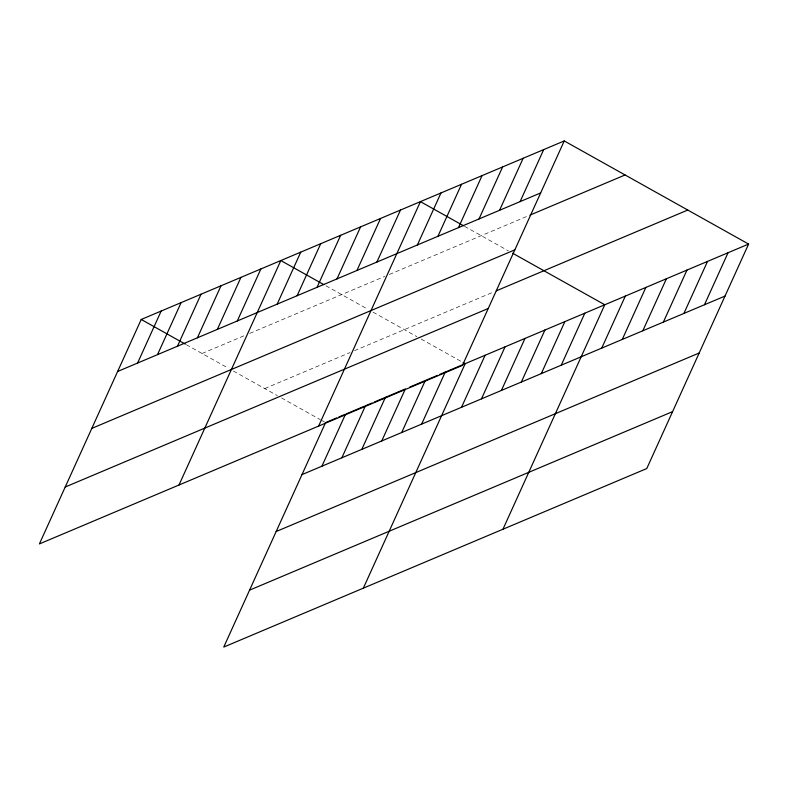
<?xml version="1.0" encoding="UTF-8"?>
<svg xmlns="http://www.w3.org/2000/svg" width="788" height="788" viewBox="0 0 788 788"><rect width="100%" height="100%" fill="white"/><g stroke="black" fill="none" stroke-linecap="round" stroke-linejoin="round"><path stroke-width="0.59" stroke-dasharray="3.94 2.96" d="M202.053 353.497L245.265 335.264M249.697 333.393L384.869 276.352M389.302 274.48L527.753 216.05M264.738 388.563L350.049 352.561M354.482 350.69L492.973 292.25M464.477 226.284L508.418 250.87M325.927 285.778L367.769 309.191M373 312.117L416.921 336.693M421.117 339.037L462.024 361.928M186.323 344.701L228.175 368.114M233.396 371.03L277.327 395.606M281.523 397.95L320.332 419.669M321.376 420.25L324.528 422.013"/><path stroke-width="1.18" d="M564.247 140.934L141.219 319.465L39.4 543.927L462.428 365.396L564.247 140.934L748.6 244.073L646.781 468.535L223.753 647.066L325.572 422.604L336.653 417.926M137.575 363.061L161.166 311.043M157.511 354.639L181.112 302.631M177.458 346.228L201.048 294.21M197.404 337.806L220.995 285.798M217.34 329.394L240.931 277.376M237.286 320.972L260.877 268.964M178.994 485.014L280.824 260.552L323.829 284.606M277.169 304.138L300.76 252.13M297.115 295.727L320.706 243.719M317.052 287.315L340.652 235.297M336.998 278.893L360.589 226.885M356.944 270.481L380.535 218.463M376.881 262.059L400.481 210.051M318.598 426.101L420.418 201.629L463.423 225.693M417.374 244.969L440.965 192.962M321.918 466.2L345.518 414.183L338.87 416.99M437.921 236.302L461.512 184.293M341.864 457.779L365.455 405.771L372.103 402.964M458.468 227.633L482.059 175.616M361.81 449.367L385.401 397.349M479.015 218.956L502.606 166.948M381.747 440.945L405.347 388.937L374.32 402.028M499.562 210.288L523.153 158.28M401.693 432.533L425.284 380.515L437.478 375.374M520.11 201.62L543.7 149.602M421.639 424.111L445.23 372.103M363.347 588.153L465.176 363.692L463.078 362.51M461.522 407.278L485.113 355.27M481.468 398.866L505.059 346.858M501.404 390.444L524.995 338.436M521.351 382.032L544.941 330.024M541.287 373.62L564.888 321.603M561.233 365.199L584.824 313.191M502.951 529.24L604.77 304.769L512.594 253.204M601.727 348.109L625.317 296.101M622.274 339.441L645.865 287.433M642.821 330.773L666.412 278.755M663.368 322.095L686.959 270.087M683.915 313.427L707.506 261.419M704.462 304.759L728.053 252.741M117.629 371.473L540.657 192.942M529.92 215.134L625.081 174.966M91.812 428.386L514.84 249.855M496.292 290.841L687.766 210.041M65.217 487.014L488.245 308.492M346.621 413.72L364.351 406.234M409.78 387.066L424.18 380.988M439.684 374.438L748.6 244.073M301.981 474.612L725.009 296.081M276.164 531.526L699.192 352.994M249.569 590.153L672.597 411.631M141.219 319.465L185.278 344.11"/></g></svg>
